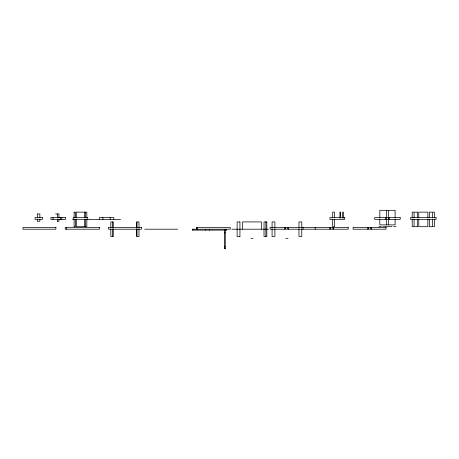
<?xml version="1.0" encoding="UTF-8"?>
<svg xmlns="http://www.w3.org/2000/svg" width="459" height="459" viewBox="0 0 459 459"><rect width="100%" height="100%" fill="white"/><g stroke="black" fill="none" stroke-linecap="round" stroke-linejoin="round"><path stroke-width="0.69" d="M385.64 219.413L386.553 218.507L385.64 217.595L385.698 219.356M74.134 212.133L75.356 212.133L75.385 217.681M84.657 212.133L76.303 212.133L76.292 217.681M85.603 212.133L86.826 212.133L86.854 217.681M340.624 212.133L339.924 212.133L339.912 218.094M414.689 212.133L417.288 212.133M431.925 212.133L429.326 212.133L429.314 217.681M37.621 213.951L39.853 213.951L39.864 217.927M55.562 213.951L58.964 213.951L58.976 217.927M72.591 219.413L90.848 219.413M91.157 219.413L120.562 219.413M37.621 221.238L39.853 221.238L39.864 219.247M57.352 221.238L58.964 221.238L58.976 219.247M113.057 221.927L110.826 221.927L110.814 227.475M239.925 221.927L237.125 221.927L237.125 236.488L239.925 236.488M74.134 226.694L75.356 226.694L75.385 219.069M84.657 226.694L76.303 226.694L76.292 219.069M85.603 226.694L86.826 226.694L86.854 219.069M378.847 226.694L381.44 226.694M382.909 226.694L392.009 226.694M393.483 226.694L396.077 226.694M414.689 226.694L417.288 226.694M431.925 226.694L429.326 226.694L429.314 219.069M144.746 229.207L177.702 229.207M192.304 229.207L230.223 229.207L230.223 227.389L196.366 227.389L196.366 229.207M231.858 229.207L268.452 229.207M225.266 229.936L224.353 229.936L224.353 248.68M192.304 230.12L226.712 230.12M224.353 232.851L225.266 232.851M113.057 236.488L110.826 236.488L110.814 228.863M250.861 238.313L253.093 238.313M285.808 238.313L288.045 238.313M224.353 246.867L225.266 246.867M224.353 248.686L225.266 248.686M389.284 219.413L388.371 218.507L389.284 217.595L389.226 219.356M434.409 217.681L434.409 212.133L432.521 212.133L432.521 217.681M434.409 219.069L434.409 226.694L432.521 226.694L432.521 219.069M427.857 217.681L427.857 212.133L418.757 212.133L418.757 217.681M427.857 219.069L427.857 226.694L418.757 226.694L418.757 219.069M417.3 212.133L417.3 217.681M417.3 219.069L417.3 226.694M414.093 217.681L414.093 212.133L412.205 212.133L412.205 217.681M414.093 219.069L414.093 226.694L412.205 226.694L412.205 219.069M395.107 217.939L395.107 210.314L379.817 210.314L379.817 217.939M395.107 219.327L395.107 224.876L379.817 224.876L379.817 219.327M388.555 210.314L388.555 217.939M388.555 219.327L388.555 224.876M386.369 210.314L386.369 217.939M386.369 219.327L386.369 224.876M343.372 218.094L343.372 212.133L342.655 212.133L342.644 218.094M340.641 212.133L340.641 218.094M334.525 217.681L334.525 212.133L332.695 212.133L332.683 217.681M334.525 219.069L334.525 226.694L332.695 226.694L332.683 219.069M315.23 227.389L315.23 229.207M303.038 227.389L303.038 229.207M301.775 227.475L301.775 221.927L298.975 221.927L298.964 227.475M301.775 228.863L301.775 236.488L298.975 236.488L298.964 228.863M274.889 227.475L274.889 221.927L272.078 221.927L272.078 227.475M274.889 228.863L274.889 236.488L272.078 236.488L272.078 228.863M265.859 221.927L265.859 236.488M261.441 229.207L261.441 221.927L242.507 221.927L242.507 229.207M239.937 221.927L239.937 236.488M226.103 229.207L226.103 230.12M225.667 229.207L225.667 230.12M225.266 229.207L225.266 248.68M209.419 229.207L209.419 230.12M205.643 229.207L205.643 230.12M197.267 227.389L197.267 229.207M192.872 229.207L192.872 230.12M138.991 227.475L138.991 221.927L136.748 221.927L136.736 227.475M138.991 228.863L138.991 236.488L136.748 236.488L136.736 228.863M136.943 221.927L136.943 227.475M136.943 228.863L136.943 236.488M113.803 219.413L113.803 217.595L99.242 217.595L99.242 219.413M113.069 221.927L113.069 227.475M113.069 228.863L113.069 236.488M112.862 221.927L112.862 227.475M112.862 228.863L112.862 236.488M110.166 217.595L110.166 219.413M102.885 217.595L102.885 219.413M87.761 219.413L87.761 217.595L73.199 217.595L73.199 219.413M85.575 212.133L85.575 217.681M85.575 219.069L85.575 226.694M84.668 212.133L84.668 217.681M84.668 219.069L84.668 226.694M74.111 212.133L74.111 217.681M74.111 219.069L74.111 226.694M66.555 227.389L66.555 229.207M61.799 217.595L61.799 219.413M60.324 217.595L60.324 219.413M57.341 213.951L57.341 217.927M57.341 219.247L57.341 221.238M53.043 217.595L53.043 219.413M37.609 213.951L37.609 217.927M37.609 219.247L37.609 221.238M285.653 228.301L284.741 229.207L284.741 227.389L285.653 228.301M288.384 227.389L287.472 228.301L288.384 229.207L288.384 227.389M330.801 228.301L329.889 229.207L329.889 227.389L330.801 228.301M333.527 227.389L332.62 228.301L333.527 229.207L333.527 227.389M368.663 228.301L367.751 229.207L367.751 227.389L368.663 228.301M371.394 227.389L370.482 228.301L371.394 229.207L371.394 227.389M42.377 217.595L35.096 217.595L35.096 219.413L42.377 219.413L42.377 217.595M65.442 217.595L50.874 217.595L50.874 219.413L65.442 219.413L65.442 217.595M344.525 217.595L329.964 217.595L329.964 219.413L344.525 219.413L344.525 217.595M400.202 217.595L374.716 217.595L374.716 219.413L400.202 219.413L400.202 217.595M436.05 217.595L410.564 217.595L410.564 219.413L436.05 219.413L436.05 217.595M266.828 221.927L264.028 221.927L264.017 236.488L266.828 236.488L266.828 221.927M55.906 227.389L22.95 227.389L22.95 229.207L55.906 229.207L55.906 227.389M99.505 227.389L65.241 227.389L65.241 229.207L99.505 229.207L99.505 227.389M141.383 227.389L108.427 227.389L108.427 229.207L141.383 229.207L141.383 227.389M348.186 227.389L270.087 227.389L270.087 229.207L348.186 229.207L348.186 227.389M386.048 227.389L353.097 227.389L353.097 229.207L386.048 229.207L386.048 227.389"/></g></svg>
